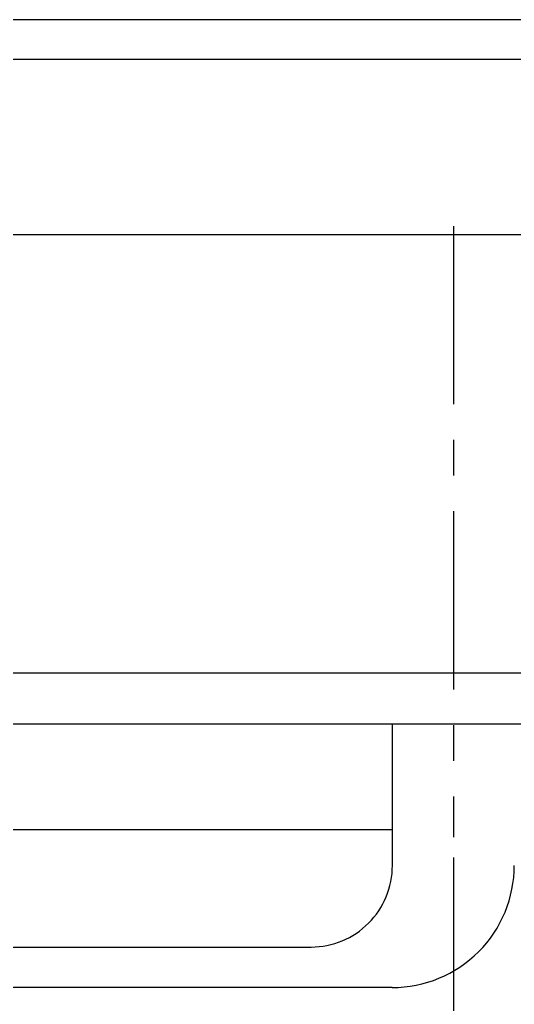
# Model space of a CAD drawing. Extents: x 17496 to 17916, y -10787 to -10193.
# Drawn here: x 17645.97 to 17670.27, y -10578.17 to -10529.83 of the extents above; entities that cross this region are included whole.
import ezdxf

# ---------------------------------------------------------------- set-up
doc = ezdxf.new("R2010")
doc.units = 0
doc.header["$LTSCALE"] = 7
doc.header["$MEASUREMENT"] = 0
doc.linetypes.add('CENTER', pattern=[2, 1.25, -0.25, 0.25, -0.25])
for name, color, linetype in [('CL', 1, 'CENTER'), ('D', 2, 'CONTINUOUS'), ('DWG', 7, 'CONTINUOUS')]:
    doc.layers.add(name, color=color, linetype=linetype)

msp = doc.modelspace()

# ---------------------------------------------------------------- linework, layer by layer
at = {"layer": 'CL', "linetype": 'CENTER'}
msp.add_line((17667.278, -10539.962), (17667.278, -10569.962), dxfattribs=at)
at = {"layer": 'D'}
msp.add_line((17667.278, -10570.962), (17667.278, -10589.042), dxfattribs=at)
at = {"layer": 'DWG'}
for p, q in [((17714.67, -10529.83), (17619.887, -10529.83)), ((17621.667, -10531.762), (17712.89, -10531.762)), ((17690.695, -10540.396), (17620.278, -10540.396)), ((17622.578, -10561.896), (17711.978, -10561.896)), ((17619.276, -10564.396), (17709.478, -10564.396)), ((17664.284, -10571.356), (17664.284, -10564.396)), ((17664.284, -10569.596), (17630.273, -10569.596)), ((17634.272, -10575.356), (17660.284, -10575.356)), ((17664.274, -10577.345), (17630.283, -10577.345))]:
    msp.add_line(p, q, dxfattribs=at)
for centre, radius, start, end in [((17660.285, -10571.356), 3.999, 269.9979, 0.0012), ((17664.274, -10571.346), 5.999, 269.9993, 0.0016)]:
    msp.add_arc(centre, radius, start, end, dxfattribs=at)

doc.saveas('drawing.dxf')
